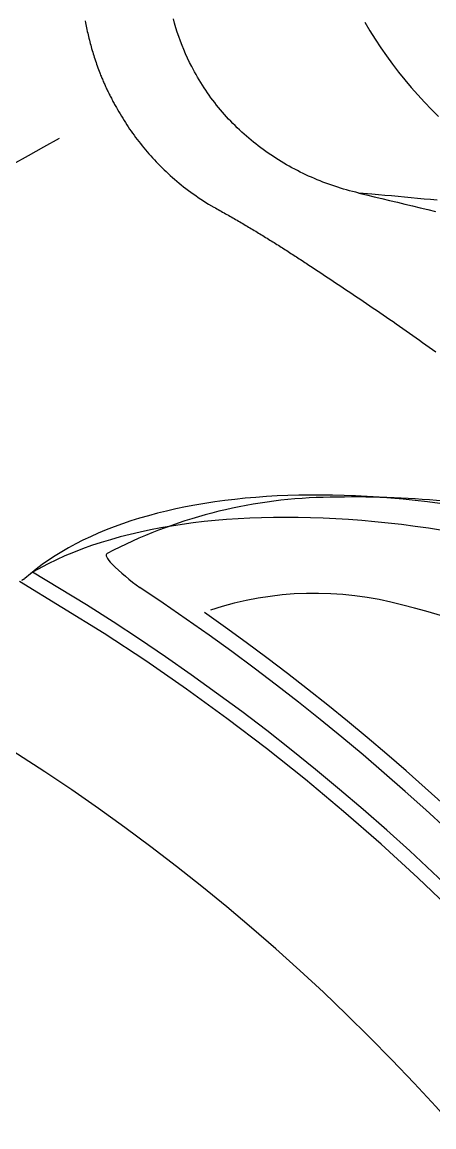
# Model space of a CAD drawing. Extents: x 941 to 1034, y 781 to 934.
# Drawn here: x 953.74 to 957.32, y 825.11 to 834.72 of the extents above; entities that cross this region are included whole.
import ezdxf

# ---------------------------------------------------------------- set-up
doc = ezdxf.new("R2010")
doc.units = 0
doc.header["$MEASUREMENT"] = 0
doc.layers.add('1', color=4, linetype='Continuous')

# ---------------------------------------------------------------- blocks, each defined once
blk = doc.blocks.new('ENVOY')
at = {"layer": '1', "color": 2, "linetype": 'Continuous'}
for points in [[(15.3382, 33.1522), (15.3831, 33.0767), (15.4297, 33.0023), (15.478, 32.9291), (15.5278, 32.8572), (15.5792, 32.7866), (15.6322, 32.7173), (15.6866, 32.6493), (15.7426, 32.5827), (15.7999, 32.5175), (15.8587, 32.4537), (15.9188, 32.3914), (15.9803, 32.3305)], [(12.9072, 33.1612), (12.9101, 33.1461), (12.913, 33.1311), (12.9161, 33.116), (12.9192, 33.101), (12.9224, 33.0859), (12.9257, 33.0709), (12.9291, 33.0559), (12.9325, 33.0408), (12.9361, 33.0258), (12.9398, 33.0108), (12.9435, 32.9958), (12.9474, 32.9808), (12.9513, 32.9658), (12.9553, 32.9508), (12.9595, 32.9358), (12.9637, 32.9207), (12.9681, 32.9057), (12.9725, 32.8907), (12.9771, 32.8757), (12.9817, 32.8606), (12.9865, 32.8456), (12.9914, 32.8306), (12.9964, 32.8155), (13.0015, 32.8004), (13.0067, 32.7853), (13.012, 32.7702), (13.0175, 32.7551), (13.0231, 32.7399), (13.0347, 32.7096)], [(13.0347, 32.7096), (13.0383, 32.7004), (13.0419, 32.6912), (13.0456, 32.6821), (13.0493, 32.6729), (13.0531, 32.6637), (13.057, 32.6545), (13.0609, 32.6454), (13.0648, 32.6362), (13.0688, 32.627), (13.0729, 32.6177), (13.077, 32.6085), (13.0811, 32.5993), (13.0854, 32.5901), (13.0896, 32.5808), (13.094, 32.5716), (13.0984, 32.5624), (13.1028, 32.5531), (13.1072, 32.5439), (13.1117, 32.5347), (13.1163, 32.5255), (13.1208, 32.5164), (13.1254, 32.5072), (13.1301, 32.4981), (13.1348, 32.489), (13.1395, 32.4799), (13.1442, 32.4709), (13.149, 32.4618), (13.1538, 32.4528), (13.1586, 32.4438), (13.1635, 32.4348), (13.1684, 32.4258), (13.1734, 32.4168), (13.1784, 32.4079), (13.1885, 32.3901)], [(13.1885, 32.3901), (13.1995, 32.371), (13.2106, 32.3521), (13.222, 32.3332), (13.2335, 32.3144), (13.2452, 32.2957), (13.2572, 32.2771), (13.2693, 32.2585), (13.2816, 32.24), (13.2941, 32.2215), (13.3068, 32.2032), (13.3198, 32.1849), (13.3329, 32.1666), (13.3463, 32.1485), (13.3599, 32.1304), (13.3737, 32.1123), (13.3877, 32.0943), (13.402, 32.0764), (13.4165, 32.0586), (13.4313, 32.0408), (13.4463, 32.0232), (13.4615, 32.0055), (13.477, 31.988), (13.4928, 31.9705), (13.5089, 31.9531), (13.5252, 31.9358), (13.5417, 31.9186), (13.5586, 31.9014), (13.5757, 31.8843), (13.5931, 31.8674), (13.6109, 31.8505), (13.6289, 31.8337), (13.6472, 31.817), (13.6657, 31.8004), (13.6846, 31.7839), (13.7038, 31.7675), (13.7233, 31.7513), (13.7431, 31.7352), (13.7632, 31.7192), (13.7836, 31.7034), (13.8044, 31.6877), (13.8254, 31.6722), (13.8467, 31.6568), (13.8684, 31.6417), (13.8903, 31.6267), (13.9124, 31.6119), (13.9349, 31.5974), (13.9575, 31.583), (13.9804, 31.5689), (14.0269, 31.5415)], [(14.0269, 31.5415), (14.0395, 31.5345), (14.0521, 31.5274), (14.0647, 31.5203), (14.0773, 31.5133), (14.0899, 31.5062), (14.1025, 31.4991), (14.1151, 31.492), (14.1277, 31.4849), (14.1403, 31.4777), (14.1529, 31.4706), (14.1654, 31.4634), (14.178, 31.4562), (14.1905, 31.449), (14.2031, 31.4418), (14.2156, 31.4345), (14.2281, 31.4273), (14.2407, 31.42), (14.2532, 31.4127), (14.2657, 31.4054), (14.2782, 31.398), (14.2906, 31.3907), (14.3031, 31.3833), (14.3156, 31.3759), (14.328, 31.3685), (14.3405, 31.3611), (14.3529, 31.3537), (14.3653, 31.3463), (14.3778, 31.3388), (14.3902, 31.3313), (14.4026, 31.3238), (14.4149, 31.3163), (14.4273, 31.3088), (14.4397, 31.3012), (14.452, 31.2937), (14.4643, 31.2861), (14.4767, 31.2785), (14.489, 31.2709), (14.5013, 31.2633), (14.5136, 31.2557), (14.5259, 31.2481), (14.5381, 31.2404), (14.5504, 31.2327), (14.5626, 31.2251), (14.5749, 31.2174), (14.5871, 31.2097), (14.5993, 31.202), (14.6115, 31.1942), (14.6237, 31.1865), (14.6359, 31.1787), (14.648, 31.171), (14.6602, 31.1632), (14.6723, 31.1554), (14.6845, 31.1476), (14.6966, 31.1398), (14.7087, 31.132), (14.7208, 31.1242), (14.7329, 31.1163), (14.745, 31.1085), (14.7571, 31.1006), (14.7692, 31.0928), (14.7812, 31.0849), (14.7933, 31.077), (14.8053, 31.0691), (14.8174, 31.0612), (14.8294, 31.0533), (14.8415, 31.0454), (14.8535, 31.0375), (14.8656, 31.0295), (14.8897, 31.0136)], [(14.8897, 31.0136), (14.9187, 30.9944), (14.9477, 30.9752), (14.9768, 30.956), (15.0058, 30.9367), (15.0348, 30.9174), (15.0639, 30.8981), (15.0929, 30.8788), (15.1219, 30.8594), (15.1509, 30.84), (15.1799, 30.8206), (15.2089, 30.8012), (15.2379, 30.7817), (15.2669, 30.7622), (15.2959, 30.7426), (15.3248, 30.7231), (15.3537, 30.7035), (15.3826, 30.6838), (15.4115, 30.6642), (15.4404, 30.6445), (15.4692, 30.6247), (15.4981, 30.605), (15.5269, 30.5852), (15.5557, 30.5653), (15.5844, 30.5455), (15.6132, 30.5255), (15.6419, 30.5056), (15.6706, 30.4856), (15.6993, 30.4656), (15.7279, 30.4456), (15.7565, 30.4255), (15.7851, 30.4053), (15.8137, 30.3852), (15.8422, 30.365), (15.8707, 30.3447), (15.8992, 30.3244), (15.9277, 30.3041), (15.9561, 30.2837)]]:
    blk.add_lwpolyline(points, dxfattribs=at)
at = {"layer": '1', "color": 3, "linetype": 'Continuous'}
for points in [[(13.8334, 32.7648), (13.8152, 32.801), (13.7978, 32.8376), (13.781, 32.8745), (13.7651, 32.9118), (13.7498, 32.9493), (13.7354, 32.9871), (13.7216, 33.0252), (13.7087, 33.0636), (13.6964, 33.1022), (13.685, 33.141), (13.6743, 33.18)], [(15.2863, 31.6642), (15.2598, 31.6706), (15.2335, 31.6773), (15.2072, 31.6843), (15.1811, 31.6915), (15.155, 31.6991), (15.129, 31.707), (15.1032, 31.7151), (15.0774, 31.7235), (15.0517, 31.7323), (15.0262, 31.7413), (15.0007, 31.7506), (14.9754, 31.7602), (14.9502, 31.7701), (14.9251, 31.7802), (14.9002, 31.7907), (14.8754, 31.8014), (14.8507, 31.8124), (14.8262, 31.8237), (14.8018, 31.8353), (14.7775, 31.8472), (14.7534, 31.8594), (14.7295, 31.8718), (14.7057, 31.8845), (14.682, 31.8975), (14.6586, 31.9108), (14.6353, 31.9243), (14.6122, 31.9381), (14.5892, 31.9522), (14.5665, 31.9666), (14.5439, 31.9812), (14.5215, 31.9961), (14.4993, 32.0113), (14.4773, 32.0267), (14.4555, 32.0424), (14.4339, 32.0584), (14.4125, 32.0746), (14.3913, 32.0911), (14.3704, 32.1079), (14.3496, 32.1249), (14.3291, 32.1421), (14.3088, 32.1596), (14.2887, 32.1774), (14.2689, 32.1954), (14.2493, 32.2136), (14.2299, 32.2321), (14.2108, 32.2508), (14.1919, 32.2698), (14.1733, 32.289), (14.1549, 32.3084), (14.1368, 32.3281), (14.1189, 32.348), (14.1013, 32.3681), (14.084, 32.3884), (14.067, 32.409), (14.0502, 32.4297), (14.0337, 32.4507), (14.0175, 32.4719), (14.0015, 32.4933), (13.9859, 32.5149), (13.9705, 32.5367), (13.9555, 32.5587), (13.9407, 32.5809), (13.9262, 32.6032), (13.912, 32.6258), (13.8981, 32.6485), (13.8846, 32.6714), (13.8713, 32.6945), (13.8583, 32.7178), (13.8334, 32.7648)], [(12.6802, 32.1382), (12.5456, 32.0632), (12.4111, 31.9879), (12.2765, 31.9123), (12.1419, 31.8365), (12.0073, 31.7603), (11.8727, 31.6839), (11.738, 31.6073), (11.6034, 31.5303), (11.4687, 31.453), (11.334, 31.3755), (11.1993, 31.2976), (11.0645, 31.2195), (10.9297, 31.1411), (10.7949, 31.0623), (10.6601, 30.9832), (10.5253, 30.9039), (10.3905, 30.8242), (10.2556, 30.7442), (9.9858, 30.5832)], [(15.9671, 31.6015), (15.9108, 31.6069), (15.8543, 31.6123), (15.7978, 31.6177), (15.7413, 31.623), (15.6846, 31.6283), (15.6279, 31.6335), (15.5712, 31.6387), (15.5143, 31.6439), (15.4574, 31.6491), (15.4004, 31.6542), (15.2863, 31.6642)], [(15.2863, 31.6642), (15.3537, 31.6482), (15.421, 31.6321), (15.4881, 31.616), (15.5551, 31.6), (15.622, 31.5839), (15.6886, 31.5679), (15.7551, 31.5519), (15.8213, 31.5359), (15.8874, 31.52), (15.9531, 31.504)], [(15.9918, 28.9648), (15.884, 28.9781), (15.7772, 28.99), (15.6715, 29.0005), (15.5668, 29.0097), (15.4632, 29.0176), (15.3607, 29.0241), (15.2593, 29.0293), (15.1589, 29.0331), (15.0593, 29.0357), (14.9607, 29.0369), (14.8631, 29.0368), (14.7665, 29.0354), (14.671, 29.0327), (14.5765, 29.0287), (14.4831, 29.0234), (14.3908, 29.0167), (14.2997, 29.0088), (14.2097, 28.9995), (14.1209, 28.989), (14.0334, 28.9771), (13.9471, 28.9639), (13.8622, 28.9494), (13.7785, 28.9336), (13.6961, 28.9165), (13.6151, 28.8981), (13.5355, 28.8784), (13.4573, 28.8574), (13.3806, 28.8351), (13.3053, 28.8115), (13.2316, 28.7866), (13.1594, 28.7604), (13.089, 28.733), (13.0203, 28.7044), (12.9533, 28.6745), (12.8881, 28.6435), (12.8247, 28.6112), (12.763, 28.5778), (12.7031, 28.5432), (12.645, 28.5073), (12.5887, 28.4704), (12.5343, 28.4322), (12.4817, 28.3929), (12.382, 28.3109)], [(16.0138, 28.7297), (15.8942, 28.7479), (15.7756, 28.7645), (15.658, 28.7794), (15.5415, 28.7928), (15.4261, 28.8045), (15.3118, 28.8147), (15.1987, 28.8232), (15.0868, 28.8302), (14.976, 28.8357), (14.8666, 28.8395), (14.7583, 28.8419), (14.6514, 28.8426), (14.5457, 28.8419), (14.4415, 28.8396), (14.3386, 28.8358), (14.237, 28.8305), (14.1369, 28.8237), (14.0383, 28.8154), (13.9411, 28.8055), (13.8452, 28.7942), (13.7505, 28.7814), (13.6572, 28.767), (13.5653, 28.7511), (13.4747, 28.7336), (13.3857, 28.7147), (13.2981, 28.6942), (13.2121, 28.6721), (13.1277, 28.6485), (13.0449, 28.6233), (12.9637, 28.5966), (12.8843, 28.5683), (12.8066, 28.5385), (12.7307, 28.507), (12.6568, 28.4741), (12.5851, 28.4398), (12.448, 28.3668)], [(12.382, 28.3109), (12.3852, 28.3137), (12.3884, 28.3165), (12.3917, 28.3193), (12.3949, 28.3222), (12.3982, 28.325), (12.4015, 28.3278), (12.4048, 28.3306), (12.408, 28.3334), (12.4113, 28.3362), (12.4147, 28.339), (12.418, 28.3417), (12.4213, 28.3445), (12.4246, 28.3473), (12.428, 28.35), (12.4313, 28.3528), (12.4347, 28.3556), (12.438, 28.3583), (12.4414, 28.3611), (12.4482, 28.3665)], [(12.3578, 28.2973), (12.3588, 28.2978), (12.3597, 28.2983), (12.3606, 28.2988), (12.3616, 28.2994), (12.3625, 28.2999), (12.3634, 28.3004), (12.3643, 28.3009), (12.3653, 28.3015), (12.3662, 28.302), (12.3671, 28.3025), (12.3681, 28.303), (12.369, 28.3036), (12.3699, 28.3041), (12.3708, 28.3046), (12.3718, 28.3051), (12.3727, 28.3056), (12.3736, 28.3062), (12.3745, 28.3067), (12.3755, 28.3072), (12.3764, 28.3077), (12.3773, 28.3083), (12.3783, 28.3088), (12.3792, 28.3093), (12.3801, 28.3098), (12.382, 28.3109)], [(17.85, 23.4701), (17.5794, 23.8086), (17.3012, 24.1411), (17.0154, 24.4676), (16.7222, 24.7879), (16.4217, 25.1016), (16.1146, 25.4082), (15.8009, 25.7076), (15.4809, 25.9998), (15.1547, 26.2845), (14.8223, 26.5617), (14.4839, 26.8314), (14.1397, 27.0933), (13.7898, 27.3475), (13.4343, 27.5939), (13.0733, 27.8322), (12.3356, 28.2847)]]:
    blk.add_lwpolyline(points, dxfattribs=at)
at = {"layer": '1', "color": 3}
for centre, radius, start, end in [((15.0811, 24.7538), 4.2636, 91.40122, 117.70501), ((15.2378, 20.5441), 8.4761, 78.43073, 91.76427), ((13.1096, 28.5122), 0.0196, 123.06098, 212.95657), ((13.2809, 28.587), 0.2064, 204.46504, 226.31361), ((14.4763, 29.7872), 1.9003, 225.24838, 234.89919), ((1.8543, 10.8554), 20.8539, 14.01742, 56.43683), ((14.9052, 25.2972), 2.8847, 74.62125, 108.32611), ((13.5447, 19.5345), 8.8045, 33.54805, 76.02982), ((1.9494, 10.9427), 20.8653, 15.90216, 54.90766)]:
    blk.add_arc(centre, radius, start, end, dxfattribs=at)
at = {"layer": '1', "color": 3, "linetype": 'Continuous'}
for centre, radius, start, end in [((2.5565, 11.5532), 19.5072, 8.62067, 59.53064), ((2.5688, 11.5335), 18.1006, 5.08148, 61.91878)]:
    blk.add_arc(centre, radius, start, end, dxfattribs=at)

msp = doc.modelspace()

# ---------------------------------------------------------------- block references
at = {"layer": '1'}
msp.add_blockref('ENVOY', (941.3783, 801.5681), dxfattribs=at)

doc.saveas('drawing.dxf')
